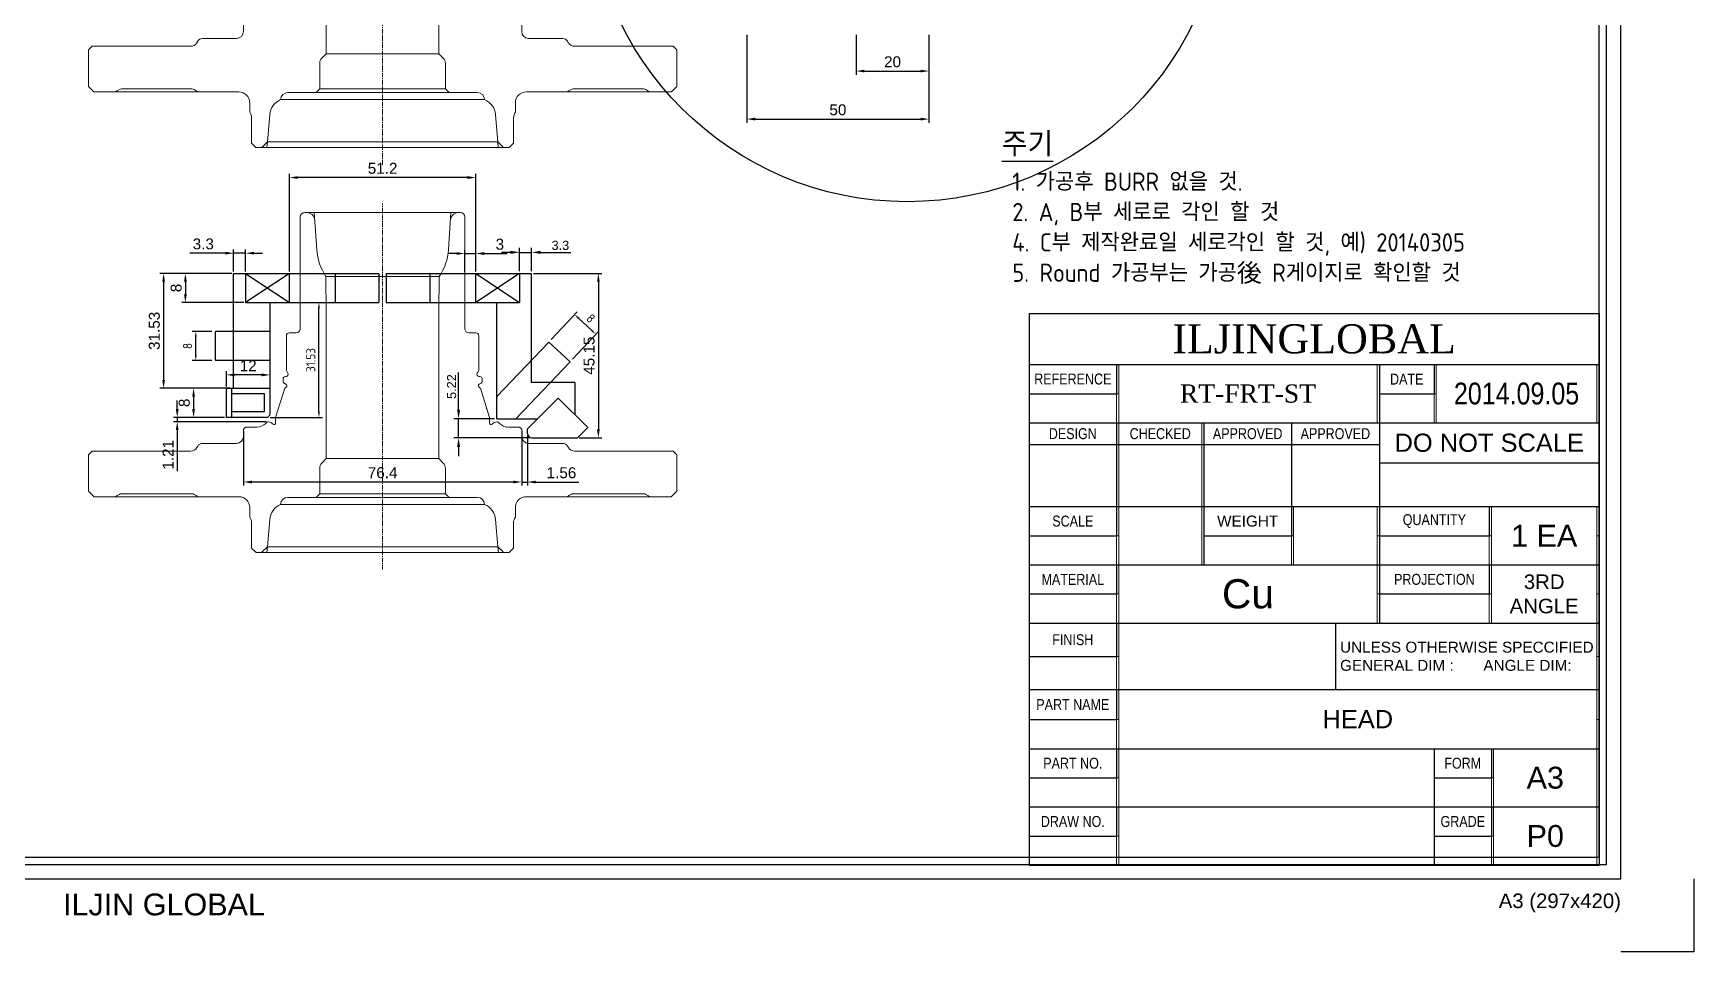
# Model space of a CAD drawing. Header units: inches. Extents: x 0 to 3212, y -602 to 1112.
# Drawn here: x 2142.7 to 2598.6, y 140.5 to 392.7 of the extents above; entities that cross this region are included whole.
import ezdxf

# ---------------------------------------------------------------- set-up
doc = ezdxf.new("R2010")
doc.units = ezdxf.units.IN
doc.linetypes.add('CENTER', pattern=[2, 1.25, -0.25, 0.25, -0.25])
doc.layers.add('02_Dim', color=4, linetype='Continuous', lineweight=15)
doc.layers.add('03_Center', color=1, linetype='CENTER', lineweight=13)
doc.layers.add('도면', color=3, linetype='Continuous')
doc.layers.add('도면 표제', color=7, linetype='Continuous')
doc.layers.add('도면 한계', color=6, linetype='Continuous', plot=False)
doc.styles.add('ISOCP', font='isocp.shx')
doc.styles.get("Standard").update_dxf_attribs({"font": 'arial.ttf'})
doc.dimstyles.new('ILJINGLOBAL', dxfattribs={"dimtxt": 2.5, "dimasz": 1.5, "dimexe": 1, "dimexo": 1, "dimgap": 1, "dimtad": 1, "dimtoh": 1, "dimzin": 9, "dimdsep": 46, "dimtxsty": 'ISOCP', "dimcen": 0, "dimclrd": 1, "dimclre": 1, "dimclrt": 2, "dimazin": 2, "dimtm": 1e-09, "dimtfac": 1, "dimtofl": 0, "dimtmove": 1, "dimatfit": 3, "dimfxl": 1, "dimtolj": 1, "dimtzin": 0, "dimarcsym": 0})
doc.dimstyles.new('ISO-25', dxfattribs={"dimtxt": 2.5, "dimasz": 2.5, "dimexe": 1.25, "dimexo": 0.625, "dimtad": 1, "dimdsep": 46, "dimtxsty": 'Standard', "dimcen": 2.5, "dimadec": 0, "dimazin": 0, "dimtfac": 1, "dimtmove": 0, "dimatfit": 3, "dimfxl": 1, "dimarcsym": 0})
doc.dimstyles.new('동아', dxfattribs={"dimscale": 20, "dimtxt": 3, "dimasz": 2.3, "dimexe": 1, "dimexo": 0.5, "dimgap": 1, "dimtad": 3, "dimdec": 4, "dimdsep": 46, "dimtxsty": 'Standard', "dimcen": 0, "dimclrd": 3, "dimclre": 3, "dimclrt": 4, "dimadec": 4, "dimazin": 2, "dimtp": 0.1, "dimtfac": 0.5, "dimtdec": 4, "dimtmove": 0, "dimatfit": 0, "dimfxl": 1, "dimtolj": 1, "dimlwd": -1, "dimlwe": -1, "dimarcsym": 0})

# ---------------------------------------------------------------- blocks, each defined once
blk = doc.blocks.new('*T532')
at = {"layer": 'Defpoints', "color": 8, "linetype": 'ByBlock', "lineweight": 0, "transparency": 16777216}
for p, q in [((24.6, -14), (24.6, -151.48)), ((95.58, -14), (95.58, -30)), ((111.78, -14), (111.78, -30)), ((155.89, -14), (155.89, -30)), ((24, -22), (24.6, -22)), ((24, -22), (24, -30)), ((111.18, -22), (111.78, -22)), ((111.18, -22), (111.18, -30)), ((47.4, -30), (47.4, -69)), ((72.6, -53), (72.6, -69)), ((95.58, -53), (95.58, -85)), ((126.93, -53), (126.93, -85)), ((155.89, -53), (155.89, -151.48)), ((24, -61), (24.6, -61)), ((24, -61), (24, -69)), ((72, -61), (72.6, -61)), ((72, -61), (72, -69)), ((95.58, -61), (96.18, -61)), ((126.33, -61), (126.93, -61)), ((126.33, -61), (126.33, -69)), ((155.89, -61), (156.49, -61)), ((24, -77), (24.6, -77)), ((24, -77), (24, -85)), ((95.58, -77), (96.18, -77)), ((126.33, -77), (126.93, -77)), ((126.33, -77), (126.33, -85)), ((155.89, -77), (156.49, -77)), ((24, -94.12), (24.6, -94.12)), ((24, -94.12), (24, -103.24)), ((155.89, -94.12), (156.49, -94.12)), ((24, -111.48), (24.6, -111.48)), ((24, -111.48), (24, -119.48)), ((155.89, -111.48), (156.49, -111.48)), ((127.53, -119.48), (127.53, -151.48)), ((24, -127.48), (24.6, -127.48)), ((24, -127.48), (24, -135.48)), ((126.93, -127.48), (127.53, -127.48)), ((126.93, -127.48), (126.93, -135.48)), ((24, -143.48), (24.6, -143.48)), ((24, -143.48), (24, -151.48)), ((126.93, -143.48), (127.53, -143.48)), ((126.93, -143.48), (126.93, -151.48))]:
    blk.add_line(p, q, dxfattribs=at)
at = {"layer": '도면 표제', "color": 0, "linetype": 'ByBlock', "lineweight": -2, "transparency": 16777216}
for p, q in [((0, 0), (156.49, 0)), ((0, 0), (0, -61)), ((156.49, 0), (156.49, -53)), ((0, -14), (156.49, -14)), ((0, -22), (24, -22)), ((96.18, -22), (96.18, -53)), ((0, -30), (24, -30)), ((24, -30), (24, -53)), ((48, -30), (48, -69)), ((72, -30), (72, -53)), ((0, -36), (96.18, -36)), ((96.18, -41), (156.49, -41)), ((0, -53), (24, -53)), ((47.4, -53), (72, -53)), ((72.6, -53), (156.49, -53)), ((126.33, -53), (126.33, -61)), ((96.18, -61), (126.33, -61)), ((96.18, -61), (96.18, -69)), ((156.49, -61), (156.49, -69)), ((0, -69), (0, -151.48)), ((96.18, -69), (126.33, -69)), ((126.33, -69), (126.33, -77)), ((0, -77), (24, -77)), ((96.18, -77), (126.33, -77)), ((96.18, -77), (96.18, -85)), ((156.49, -77), (156.49, -85)), ((0, -85), (24, -85)), ((0, -94.12), (24, -94.12)), ((156.49, -94.12), (156.49, -103.24)), ((0, -103.24), (24, -103.24)), ((0, -111.48), (24, -111.48)), ((156.49, -111.48), (156.49, -151.48)), ((0, -119.48), (24, -119.48)), ((126.93, -119.48), (126.93, -127.48)), ((0, -127.48), (24, -127.48)), ((0, -135.48), (24, -135.48)), ((126.93, -135.48), (126.93, -143.48)), ((155.89, -135.48), (156.49, -135.48)), ((0, -143.48), (24, -143.48)), ((0, -151.48), (24, -151.48)), ((111.18, -151.48), (126.93, -151.48)), ((155.89, -151.48), (156.49, -151.48))]:
    blk.add_line(p, q, dxfattribs=at)
at = {"layer": '도면 표제', "color": 0, "lineweight": -2, "transparency": 16777216}
for p, q in [((24, -14), (24, -22)), ((96.18, -14), (96.18, -22)), ((111.18, -14), (111.18, -22)), ((96.18, -22), (111.18, -22)), ((24, -30), (156.49, -30)), ((24, -53), (47.4, -53)), ((24, -53), (24, -61)), ((72, -53), (72.6, -53)), ((72, -53), (72, -61)), ((96.18, -53), (96.18, -61)), ((156.49, -53), (156.49, -61)), ((0, -61), (24, -61)), ((0, -61), (0, -69)), ((48, -61), (72, -61)), ((0, -69), (96.18, -69)), ((24, -69), (24, -77)), ((96.18, -69), (96.18, -77)), ((126.33, -69), (156.49, -69)), ((156.49, -69), (156.49, -77)), ((24, -85), (156.49, -85)), ((24, -85), (24, -94.12)), ((84.09, -85), (84.09, -103.24)), ((156.49, -85), (156.49, -94.12)), ((24, -103.24), (156.49, -103.24)), ((24, -103.24), (24, -111.48)), ((156.49, -103.24), (156.49, -111.48)), ((24, -119.48), (156.49, -119.48)), ((24, -119.48), (24, -127.48)), ((111.18, -119.48), (111.18, -151.48)), ((111.18, -127.48), (126.93, -127.48)), ((24, -135.48), (155.89, -135.48)), ((24, -135.48), (24, -143.48)), ((111.18, -143.48), (126.93, -143.48)), ((24, -151.48), (111.18, -151.48)), ((126.93, -151.48), (155.89, -151.48))]:
    blk.add_line(p, q, dxfattribs=at)
at = {"layer": '도면 표제', "color": 0, "transparency": 16777216}
for s, insert, char_height, width, attachment_point in [('{\\fRomantic|b0|i0|c2|p2;ILJINGLOBAL}', (78.24, -7), 8, 156.246, 5), ('{\\fArial Narrow|b0|i0|c0|p34;REFERENCE}', (12, -18), 3, 23.76, 5), ('{\\fArial Narrow|b0|i0|c0|p34;DATE}', (103.68, -18), 3, 14.76, 5), ('{\\fRomantic|b0|i0|c2|p2;RT-FRT-ST}', (60.09, -22), 5, 70.7411, 5), ('{\\fArial Narrow|b0|i0|c0|p34;2014.09.05}', (133.83, -22), 6, 43.8649, 5), ('{\\fArial Narrow|b0|i0|c0|p34;DESIGN}', (12, -33), 3, 23.76, 5), ('{\\fArial Narrow|b0|i0|c0|p34;CHECKED}', (36, -33), 3, 22.56, 5), ('{\\fArial Narrow|b0|i0|c0|p34;APPROVED}', (60, -33), 3, 23.76, 5), ('{\\fArial Narrow|b0|i0|c0|p34;APPROVED}', (84.09, -33), 3, 23.9411, 5), ('DO NOT SCALE', (126.33, -35.5), 5, 60.0649, 5), ('{\\fArial Narrow|b0|i0|c0|p34;SCALE}', (12, -57), 3, 23.76, 5), ('WEIGHT', (60, -57), 3, 23.76, 5), ('{\\fArial Narrow|b0|i0|c0|p34;QUANTITY}', (111.26, -57), 3, 29.91, 5), ('1 EA', (141.41, -61), 6, 28.7149, 5), ('{\\fArial Narrow|b0|i0|c0|p34;MATERIAL}', (12, -73), 3, 23.76, 5), ('Cu', (60.09, -77), 8, 70.7411, 5), ('{\\fArial Narrow|b0|i0|c0|p34;PROJECTION}', (111.26, -73), 3, 29.91, 5), ('3RD\\PANGLE', (141.41, -77), 4, 28.7149, 5), ('{\\fArial Narrow|b0|i0|c0|p34;FINISH}', (12, -89.56), 3, 23.76, 5), (' UNLESS OTHERWISE SPECCIFIED\\P GENERAL DIM :       ANGLE DIM:', (84.21, -94.12), 3, 71.5554, 4), ('{\\fArial Narrow|b0|i0|c0|p34;PART NAME}', (12, -107.36), 3, 23.76, 5), ('HEAD', (90.24, -111.36), 5, 131.046, 5), ('{\\fArial Narrow|b0|i0|c0|p34;PART NO.}', (12, -123.48), 3, 23.76, 5), ('{\\fArial Narrow|b0|i0|c0|p34;FORM}', (119.06, -123.48), 3, 15.51, 5), ('A3', (141.71, -127.48), 6, 28.1149, 5), ('{\\fArial Narrow|b0|i0|c0|p34;DRAW NO.}', (12, -139.48), 3, 23.76, 5), ('{\\fArial Narrow|b0|i0|c0|p34;GRADE}', (119.06, -139.48), 3, 15.51, 5), ('P0', (141.71, -143.48), 6, 28.1149, 5)]:
    blk.add_mtext(s, dxfattribs=dict(at, insert=insert, char_height=char_height, width=width, attachment_point=attachment_point))
blk = doc.blocks.new('RT HUB')
at = {"color": 5, "lineweight": 15}
for p, q in [((68685.98, 6971.78), (68686.46, 6971.78)), ((68686.46, 6971.78), (68707.33, 6971.78)), ((68688.56, 6971.78), (68689.27, 6961.58)), ((68728.2, 6971.78), (68707.33, 6971.78)), ((68726.1, 6971.78), (68725.39, 6961.58)), ((68728.68, 6971.78), (68728.2, 6971.78)), ((68684.73, 6955.48), (68684.73, 6970.53)), ((68729.93, 6955.48), (68729.93, 6970.53)), ((68684.73, 6939.73), (68684.73, 6955.48)), ((68691.78, 6954.19), (68691.88, 6944.33)), ((68691.78, 6954.19), (68707.33, 6954.19)), ((68722.88, 6954.19), (68707.33, 6954.19)), ((68722.88, 6954.19), (68722.78, 6944.33)), ((68729.93, 6939.73), (68729.93, 6955.48)), ((68680.93, 6928.35), (68680.93, 6937.93)), ((68681.73, 6938.73), (68683.63, 6938.73)), ((68732.93, 6938.73), (68731.03, 6938.73)), ((68733.73, 6928.35), (68733.73, 6937.93)), ((68680.03, 6926.13), (68680.03, 6925.34)), ((68680.63, 6926.73), (68680.83, 6926.73)), ((68680.93, 6928.35), (68681.13, 6928.01)), ((68681.13, 6928.01), (68681.35, 6927.63)), ((68733.53, 6928.01), (68733.31, 6927.63)), ((68733.73, 6928.35), (68733.53, 6928.01)), ((68734.03, 6926.73), (68733.83, 6926.73)), ((68734.63, 6926.13), (68734.63, 6925.34)), ((68677.94, 6915.43), (68680.49, 6923.53)), ((68680.79, 6924.65), (68680.31, 6924.89)), ((68680.63, 6923.63), (68680.49, 6923.53)), ((68680.86, 6923.79), (68680.63, 6923.63)), ((68680.79, 6924.65), (68680.93, 6924.58)), ((68733.86, 6924.65), (68733.72, 6924.58)), ((68733.79, 6923.79), (68734.03, 6923.63)), ((68733.86, 6924.65), (68734.35, 6924.89)), ((68734.03, 6923.63), (68734.17, 6923.53)), ((68736.72, 6915.43), (68734.17, 6923.53)), ((68669.13, 6912.23), (68669.23, 6912.33)), ((68669.23, 6912.33), (68669.73, 6912.83)), ((68669.73, 6912.83), (68672.78, 6912.83)), ((68675.4, 6914), (68675.25, 6913.85)), ((68676.86, 6914.03), (68675.98, 6914.32)), ((68676.86, 6914.03), (68677.03, 6913.87)), ((68677.03, 6913.87), (68677.29, 6913.62)), ((68677.94, 6915.43), (68677.94, 6915.1)), ((68677.94, 6915.1), (68677.96, 6913.91)), ((68736.71, 6915.1), (68736.69, 6913.91)), ((68736.72, 6915.43), (68736.71, 6915.1)), ((68737.63, 6913.87), (68737.37, 6913.62)), ((68737.8, 6914.03), (68737.63, 6913.87)), ((68737.8, 6914.03), (68738.68, 6914.32)), ((68739.26, 6914), (68739.4, 6913.85)), ((68744.93, 6912.83), (68741.88, 6912.83)), ((68745.43, 6912.33), (68744.93, 6912.83)), ((68745.53, 6912.23), (68745.43, 6912.33)), ((68656.56, 6907.63), (68656.33, 6907.23)), ((68657.86, 6908.38), (68667.23, 6908.38)), ((68756.79, 6908.38), (68747.43, 6908.38)), ((68758.09, 6907.63), (68758.32, 6907.23)), ((68626.58, 6905.23), (68627.58, 6906.23)), ((68626.58, 6895.23), (68626.58, 6905.23)), ((68627.58, 6906.23), (68654.6, 6906.23)), ((68691.88, 6904.19), (68690.66, 6902.97)), ((68707.33, 6904.19), (68691.88, 6904.19)), ((68707.33, 6904.19), (68722.78, 6904.19)), ((68722.78, 6904.19), (68723.99, 6902.97)), ((68787.08, 6906.23), (68760.06, 6906.23)), ((68788.08, 6905.23), (68787.08, 6906.23)), ((68788.08, 6895.23), (68788.08, 6905.23)), ((68627.78, 6894.03), (68626.58, 6895.23)), ((68628.08, 6893.73), (68627.78, 6894.03)), ((68628.08, 6893.73), (68667.86, 6893.73)), ((68633.96, 6893.73), (68634.48, 6894.03)), ((68634.48, 6894.03), (68635.07, 6894.37)), ((68635.67, 6894.53), (68654.99, 6894.53)), ((68656.17, 6894.03), (68655.59, 6894.37)), ((68656.69, 6893.73), (68656.17, 6894.03)), ((68681.33, 6893.53), (68707.33, 6893.53)), ((68690.08, 6894.53), (68689.08, 6893.53)), ((68690.08, 6894.53), (68707.33, 6894.53)), ((68724.58, 6894.53), (68707.33, 6894.53)), ((68733.33, 6893.53), (68707.33, 6893.53)), ((68724.58, 6894.53), (68725.58, 6893.53)), ((68786.58, 6893.73), (68746.8, 6893.73)), ((68757.96, 6893.73), (68758.48, 6894.03)), ((68758.48, 6894.03), (68759.07, 6894.37)), ((68778.99, 6894.53), (68759.67, 6894.53)), ((68780.17, 6894.03), (68779.59, 6894.37)), ((68780.69, 6893.73), (68780.17, 6894.03)), ((68786.58, 6893.73), (68786.88, 6894.03)), ((68786.88, 6894.03), (68788.08, 6895.23)), ((68670.86, 6888.15), (68670.86, 6890.73)), ((68707.33, 6891.61), (68679.33, 6891.61)), ((68707.33, 6891.61), (68735.33, 6891.61)), ((68743.8, 6888.15), (68743.8, 6890.73)), ((68675.69, 6879.99), (68707.33, 6879.99)), ((68738.97, 6879.99), (68707.33, 6879.99)), ((68674.12, 6878.43), (68672.57, 6878.43)), ((68674.12, 6878.43), (68707.33, 6878.43)), ((68740.53, 6878.43), (68707.33, 6878.43)), ((68740.53, 6878.43), (68742.08, 6878.43))]:
    blk.add_line(p, q, dxfattribs=at)
at = {"color": 5, "lineweight": 15, "ltscale": 10}
for p, q in [((68691.88, 6904.19), (68691.88, 6944.33)), ((68722.78, 6904.19), (68722.78, 6944.33)), ((68669.13, 6910.28), (68669.13, 6912.23)), ((68745.53, 6910.28), (68745.53, 6912.23)), ((68690.08, 6894.53), (68690.08, 6901.56)), ((68724.58, 6894.53), (68724.58, 6901.56)), ((68671.38, 6879.62), (68671.38, 6886.54)), ((68676.34, 6887.46), (68675.69, 6879.99)), ((68738.31, 6887.46), (68738.97, 6879.99)), ((68743.28, 6879.62), (68743.28, 6886.54)), ((68672.57, 6878.43), (68671.38, 6879.62)), ((68674.42, 6878.73), (68675.69, 6879.99)), ((68675.69, 6879.99), (68675.55, 6878.43)), ((68740.23, 6878.73), (68738.97, 6879.99)), ((68738.97, 6879.99), (68739.1, 6878.43)), ((68742.08, 6878.43), (68743.28, 6879.62)), ((68674.12, 6878.43), (68674.42, 6878.73)), ((68740.53, 6878.43), (68740.23, 6878.73))]:
    blk.add_line(p, q, dxfattribs=at)
at = {"color": 5, "lineweight": 15}
for centre, radius, start, end in [((68685.98, 6970.53), 1.25, 90, 180), ((68686.46, 6969.53), 2.25, 4, 90), ((68728.2, 6969.53), 2.25, 90, 176), ((68728.68, 6970.53), 1.25, 0, 90), ((68703.99, 6962.45), 14.75, 183.4213, 214.0665), ((68710.66, 6962.45), 14.75, 325.9335, 356.5787), ((68683.55, 6939.92), 1.2, 273.8318, 350.7156), ((68731.11, 6939.92), 1.2, 189.2844, 266.1682), ((68681.73, 6937.93), 0.8, 90, 180), ((68732.93, 6937.93), 0.8, 0, 90), ((68680.63, 6926.13), 0.6, 90, 180), ((68680.53, 6925.34), 0.5, 180, 244), ((68680.83, 6927.33), 0.6, 270, 30), ((68733.83, 6927.33), 0.6, 150, 270), ((68734.03, 6926.13), 0.6, 0, 90), ((68734.13, 6925.34), 0.5, 296, 0), ((68680.57, 6924.2), 0.5, 305.5, 64), ((68734.08, 6924.2), 0.5, 116, 234.5), ((68672.78, 6916.33), 3.5, 270, 315), ((68676.25, 6913.15), 1.2, 111.78, 135), ((68676.25, 6913.15), 1.2, 103.1603, 111.78), ((68677.56, 6913.91), 0.4, 226, 1), ((68737.09, 6913.91), 0.4, 179, 314), ((68738.41, 6913.15), 1.2, 68.22, 76.8397), ((68738.41, 6913.15), 1.2, 45, 68.22), ((68741.88, 6916.33), 3.5, 225, 270), ((68654.6, 6908.23), 2, 270, 330), ((68657.86, 6906.88), 1.5, 90, 150), ((68667.23, 6910.28), 1.9, 270, 0), ((68747.43, 6910.28), 1.9, 180, 270), ((68756.79, 6906.88), 1.5, 30, 90), ((68760.06, 6908.23), 2, 210, 270), ((68692.08, 6901.56), 2, 135, 180), ((68722.58, 6901.56), 2, 0, 45), ((68635.67, 6893.33), 1.2, 90, 120), ((68654.99, 6893.33), 1.2, 60, 90), ((68667.86, 6890.73), 3, 0, 90), ((68681.33, 6891.53), 2, 90, 177.5516), ((68733.33, 6891.53), 2, 2.4484, 90), ((68746.8, 6890.73), 3, 90, 180), ((68759.67, 6893.33), 1.2, 90, 120), ((68778.99, 6893.33), 1.2, 60, 90), ((68681.32, 6887.03), 5, 113.4961, 175), ((68733.33, 6887.03), 5, 5, 66.5039), ((68668.63, 6886.54), 2.75, 0, 35.8152), ((68746.03, 6886.54), 2.75, 144.1848, 180)]:
    blk.add_arc(centre, radius, start, end, dxfattribs=at)
at = {"layer": '02_Dim', "color": 5, "lineweight": 15}
blk.add_line((68734.4, 6924.82), (68733.82, 6924.63), dxfattribs=at)
at = {"layer": '03_Center'}
blk.add_line((68707.33, 6873.73), (68707.33, 6974.24), dxfattribs=at)
blk = doc.blocks.new('*D585')
at = {"color": 3, "transparency": 16777216}
for p, q in [((2368.66, 392.27), (2368.66, 381.32)), ((2388.66, 392.27), (2388.66, 381.32)), ((2370.96, 382.32), (2386.36, 382.32))]:
    blk.add_line(p, q, dxfattribs=at)
for points in [[(2370.96, 382.7), (2370.96, 381.94), (2368.66, 382.32)], [(2386.36, 382.7), (2386.36, 381.94), (2388.66, 382.32)]]:
    blk.add_solid(points, dxfattribs=at)
at = {"layer": 'Defpoints', "color": 0, "transparency": 16777216}
for p in [(2368.66, 392.77), (2388.66, 392.77), (2388.66, 382.32)]:
    blk.add_point(p, dxfattribs=at)
at = {"color": 4, "transparency": 16777216, "insert": (2378.66, 384.85), "char_height": 3, "attachment_point": 5}
blk.add_mtext('\\A1;20', dxfattribs=at)
blk = doc.blocks.new('*D591')
at = {"color": 3, "transparency": 16777216}
for p, q in [((2338.66, 392.27), (2338.66, 368.13)), ((2388.66, 391.77), (2388.66, 368.13)), ((2340.96, 369.13), (2386.36, 369.13))]:
    blk.add_line(p, q, dxfattribs=at)
for points in [[(2340.96, 369.52), (2340.96, 368.75), (2338.66, 369.13)], [(2386.36, 369.52), (2386.36, 368.75), (2388.66, 369.13)]]:
    blk.add_solid(points, dxfattribs=at)
at = {"layer": 'Defpoints', "color": 0, "transparency": 16777216}
for p in [(2338.66, 392.77), (2388.66, 392.27), (2388.66, 369.13)]:
    blk.add_point(p, dxfattribs=at)
at = {"color": 4, "transparency": 16777216, "insert": (2363.66, 371.67), "char_height": 3, "attachment_point": 5}
blk.add_mtext('\\A1;50', dxfattribs=at)
blk = doc.blocks.new('*D594')
at = {"color": 3, "transparency": 16777216}
for p, q in [((2280.06, 326.76), (2298.89, 326.76)), ((2297.89, 324.46), (2297.89, 283.91)), ((2292.64, 281.61), (2298.89, 281.61))]:
    blk.add_line(p, q, dxfattribs=at)
for points in [[(2297.51, 324.46), (2298.28, 324.46), (2297.89, 326.76)], [(2297.51, 283.91), (2298.28, 283.91), (2297.89, 281.61)]]:
    blk.add_solid(points, dxfattribs=at)
at = {"layer": 'Defpoints', "color": 0, "transparency": 16777216}
for p in [(2279.56, 326.76), (2292.14, 281.61), (2297.89, 281.61)]:
    blk.add_point(p, dxfattribs=at)
at = {"color": 4, "transparency": 16777216, "insert": (2295.36, 304.18), "char_height": 3, "attachment_point": 5, "rotation": 90}
blk.add_mtext('\\A1;45.15', dxfattribs=at)
blk = doc.blocks.new('*D595')
at = {"color": 3, "transparency": 16777216}
for p, q in [((2200.46, 283.46), (2200.46, 268.49)), ((2276.86, 283.46), (2276.86, 268.49)), ((2274.56, 269.49), (2202.76, 269.49))]:
    blk.add_line(p, q, dxfattribs=at)
for points in [[(2202.76, 269.87), (2202.76, 269.11), (2200.46, 269.49)], [(2274.56, 269.87), (2274.56, 269.11), (2276.86, 269.49)]]:
    blk.add_solid(points, dxfattribs=at)
at = {"layer": 'Defpoints', "color": 0, "transparency": 16777216}
for p in [(2200.46, 283.96), (2276.86, 283.96), (2200.46, 269.49)]:
    blk.add_point(p, dxfattribs=at)
at = {"color": 4, "transparency": 16777216, "insert": (2238.66, 272.02), "char_height": 3, "attachment_point": 5}
blk.add_mtext('\\A1;76.4', dxfattribs=at)
blk = doc.blocks.new('*D596')
at = {"color": 3, "transparency": 16777216}
for p, q in [((2182.27, 289.53), (2182.27, 291.83)), ((2195.26, 287.23), (2181.27, 287.23)), ((2182.27, 287.23), (2182.27, 286.03)), ((2206.72, 286.03), (2181.27, 286.03)), ((2182.27, 283.73), (2182.27, 272.5))]:
    blk.add_line(p, q, dxfattribs=at)
for points in [[(2181.89, 289.53), (2182.65, 289.53), (2182.27, 287.23)], [(2181.89, 283.73), (2182.65, 283.73), (2182.27, 286.03)]]:
    blk.add_solid(points, dxfattribs=at)
at = {"layer": 'Defpoints', "color": 0, "transparency": 16777216}
for p in [(2195.76, 287.23), (2182.27, 286.03), (2207.22, 286.03)]:
    blk.add_point(p, dxfattribs=at)
at = {"color": 4, "transparency": 16777216, "insert": (2179.76, 276.96), "char_height": 3, "attachment_point": 5, "rotation": 90}
blk.add_mtext('\\A1;1.21', dxfattribs=at)
blk = doc.blocks.new('*D597')
at = {"color": 3, "transparency": 16777216}
for p, q in [((2276.86, 282.48), (2276.86, 268.49)), ((2278.42, 282.31), (2278.42, 268.49)), ((2274.56, 269.49), (2272.26, 269.49)), ((2276.86, 269.49), (2278.42, 269.49)), ((2280.72, 269.49), (2292.53, 269.49))]:
    blk.add_line(p, q, dxfattribs=at)
for points in [[(2274.56, 269.87), (2274.56, 269.11), (2276.86, 269.49)], [(2280.72, 269.87), (2280.72, 269.11), (2278.42, 269.49)]]:
    blk.add_solid(points, dxfattribs=at)
at = {"layer": 'Defpoints', "color": 0, "transparency": 16777216}
for p in [(2276.86, 282.98), (2278.42, 282.81), (2278.42, 269.49)]:
    blk.add_point(p, dxfattribs=at)
at = {"color": 4, "transparency": 16777216, "insert": (2287.77, 272.02), "char_height": 3, "attachment_point": 5}
blk.add_mtext('\\A1;1.56', dxfattribs=at)
blk = doc.blocks.new('*D598')
at = {"color": 3, "transparency": 16777216}
for p, q in [((2195.76, 295.73), (2195.76, 299.9)), ((2205.46, 298.9), (2198.06, 298.9)), ((2207.76, 295.73), (2207.76, 299.9))]:
    blk.add_line(p, q, dxfattribs=at)
for points in [[(2198.06, 299.28), (2198.06, 298.51), (2195.76, 298.9)], [(2205.46, 299.28), (2205.46, 298.51), (2207.76, 298.9)]]:
    blk.add_solid(points, dxfattribs=at)
at = {"layer": 'Defpoints', "color": 0, "transparency": 16777216}
for p in [(2195.76, 298.9), (2195.76, 295.23), (2207.76, 295.23)]:
    blk.add_point(p, dxfattribs=at)
at = {"color": 4, "transparency": 16777216, "insert": (2201.76, 301.4), "char_height": 3, "attachment_point": 5}
blk.add_mtext('\\A1;12', dxfattribs=at)
blk = doc.blocks.new('*D599')
at = {"color": 3, "transparency": 16777216}
for p, q in [((2195.26, 295.23), (2185.77, 295.23)), ((2186.77, 292.93), (2186.77, 289.53)), ((2195.26, 287.23), (2185.77, 287.23))]:
    blk.add_line(p, q, dxfattribs=at)
for points in [[(2186.38, 292.93), (2187.15, 292.93), (2186.77, 295.23)], [(2186.38, 289.53), (2187.15, 289.53), (2186.77, 287.23)]]:
    blk.add_solid(points, dxfattribs=at)
at = {"layer": 'Defpoints', "color": 0, "transparency": 16777216}
for p in [(2195.76, 295.23), (2186.77, 287.23), (2195.76, 287.23)]:
    blk.add_point(p, dxfattribs=at)
at = {"color": 4, "transparency": 16777216, "insert": (2184.23, 291.23), "char_height": 3, "attachment_point": 5, "rotation": 90}
blk.add_mtext('\\A1;8', dxfattribs=at)
blk = doc.blocks.new('*D600')
at = {"color": 3, "transparency": 16777216}
for p, q in [((2197.26, 326.76), (2183.51, 326.76)), ((2184.51, 324.46), (2184.51, 321.06)), ((2200.56, 318.76), (2183.51, 318.76))]:
    blk.add_line(p, q, dxfattribs=at)
for points in [[(2184.13, 324.46), (2184.9, 324.46), (2184.51, 326.76)], [(2184.13, 321.06), (2184.9, 321.06), (2184.51, 318.76)]]:
    blk.add_solid(points, dxfattribs=at)
at = {"layer": 'Defpoints', "color": 0, "transparency": 16777216}
for p in [(2197.76, 326.76), (2184.51, 318.76), (2201.06, 318.76)]:
    blk.add_point(p, dxfattribs=at)
at = {"color": 4, "transparency": 16777216, "insert": (2181.98, 322.76), "char_height": 3, "attachment_point": 5, "rotation": 90}
blk.add_mtext('\\A1;8', dxfattribs=at)
blk = doc.blocks.new('*D601')
at = {"color": 3, "transparency": 16777216}
for p, q in [((2213.06, 327.26), (2213.06, 354.08)), ((2261.96, 353.08), (2215.36, 353.08)), ((2264.26, 327.26), (2264.26, 354.08))]:
    blk.add_line(p, q, dxfattribs=at)
for points in [[(2215.36, 353.47), (2215.36, 352.7), (2213.06, 353.08)], [(2261.96, 353.47), (2261.96, 352.7), (2264.26, 353.08)]]:
    blk.add_solid(points, dxfattribs=at)
at = {"layer": 'Defpoints', "color": 0, "transparency": 16777216}
for p in [(2213.06, 353.08), (2213.06, 326.76), (2264.26, 326.76)]:
    blk.add_point(p, dxfattribs=at)
at = {"color": 4, "transparency": 16777216, "insert": (2238.66, 355.61), "char_height": 3, "attachment_point": 5}
blk.add_mtext('\\A1;51.2', dxfattribs=at)
blk = doc.blocks.new('*D602')
at = {"color": 3, "transparency": 16777216}
for p, q in [((2261.26, 327.26), (2261.26, 333.22)), ((2264.26, 327.26), (2264.26, 333.22)), ((2258.96, 332.22), (2256.66, 332.22)), ((2261.26, 332.22), (2264.26, 332.22)), ((2266.56, 332.22), (2272.82, 332.22))]:
    blk.add_line(p, q, dxfattribs=at)
for points in [[(2258.96, 332.61), (2258.96, 331.84), (2261.26, 332.22)], [(2266.56, 332.61), (2266.56, 331.84), (2264.26, 332.22)]]:
    blk.add_solid(points, dxfattribs=at)
at = {"layer": 'Defpoints', "color": 0, "transparency": 16777216}
for p in [(2264.26, 332.22), (2261.26, 326.76), (2264.26, 326.76)]:
    blk.add_point(p, dxfattribs=at)
at = {"color": 4, "transparency": 16777216, "insert": (2270.84, 334.76), "char_height": 3, "attachment_point": 5}
blk.add_mtext('\\A1;3', dxfattribs=at)
blk = doc.blocks.new('*D603')
at = {"color": 3, "transparency": 16777216}
for p, q in [((2197.26, 326.76), (2177.54, 326.76)), ((2178.54, 324.46), (2178.54, 297.53)), ((2196.76, 295.23), (2177.54, 295.23))]:
    blk.add_line(p, q, dxfattribs=at)
for points in [[(2178.15, 324.46), (2178.92, 324.46), (2178.54, 326.76)], [(2178.15, 297.53), (2178.92, 297.53), (2178.54, 295.23)]]:
    blk.add_solid(points, dxfattribs=at)
at = {"layer": 'Defpoints', "color": 0, "transparency": 16777216}
for p in [(2197.76, 326.76), (2178.54, 295.23), (2197.26, 295.23)]:
    blk.add_point(p, dxfattribs=at)
at = {"color": 4, "transparency": 16777216, "insert": (2176, 310.99), "char_height": 3, "attachment_point": 5, "rotation": 90}
blk.add_mtext('\\A1;31.53', dxfattribs=at)
blk = doc.blocks.new('*D604')
at = {"color": 3, "transparency": 16777216}
for p, q in [((2197.76, 327.26), (2197.76, 333.32)), ((2201.06, 327.26), (2201.06, 333.32)), ((2195.46, 332.32), (2185.7, 332.32)), ((2201.06, 332.32), (2197.76, 332.32)), ((2203.36, 332.32), (2205.66, 332.32))]:
    blk.add_line(p, q, dxfattribs=at)
for points in [[(2195.46, 332.7), (2195.46, 331.94), (2197.76, 332.32)], [(2203.36, 332.7), (2203.36, 331.94), (2201.06, 332.32)]]:
    blk.add_solid(points, dxfattribs=at)
at = {"layer": 'Defpoints', "color": 0, "transparency": 16777216}
for p in [(2197.76, 332.32), (2197.76, 326.76), (2201.06, 326.76)]:
    blk.add_point(p, dxfattribs=at)
at = {"color": 4, "transparency": 16777216, "insert": (2189.43, 334.85), "char_height": 3, "attachment_point": 5}
blk.add_mtext('\\A1;3.3', dxfattribs=at)
blk = doc.blocks.new('*D605')
at = {"color": 0, "lineweight": -2, "transparency": 16777216}
for p, q in [((2276.26, 327.38), (2276.26, 333.8)), ((2279.56, 327.38), (2279.56, 333.8)), ((2273.76, 332.55), (2271.26, 332.55)), ((2276.26, 332.55), (2279.56, 332.55)), ((2282.06, 332.55), (2290.36, 332.55))]:
    blk.add_line(p, q, dxfattribs=at)
at = {"color": 0, "transparency": 16777216}
for points in [[(2273.76, 332.97), (2273.76, 332.13), (2276.26, 332.55)], [(2282.06, 332.97), (2282.06, 332.13), (2279.56, 332.55)]]:
    blk.add_solid(points, dxfattribs=at)
at = {"layer": 'Defpoints', "color": 0, "transparency": 16777216}
for p in [(2279.56, 332.55), (2276.26, 326.76), (2279.56, 326.76)]:
    blk.add_point(p, dxfattribs=at)
at = {"color": 0, "transparency": 16777216, "insert": (2287.46, 334.45), "char_height": 2.5, "attachment_point": 5}
blk.add_mtext('3.3', dxfattribs=at)
blk = doc.blocks.new('*D606')
at = {"color": 0, "lineweight": -2, "transparency": 16777216}
for p, q in [((2259.51, 289.33), (2259.51, 299.55)), ((2269.39, 286.83), (2258.26, 286.83)), ((2259.51, 281.61), (2259.51, 286.83)), ((2279, 281.61), (2258.26, 281.61)), ((2259.51, 279.11), (2259.51, 276.61))]:
    blk.add_line(p, q, dxfattribs=at)
at = {"color": 0, "transparency": 16777216}
for points in [[(2259.1, 289.33), (2259.93, 289.33), (2259.51, 286.83)], [(2259.1, 279.11), (2259.93, 279.11), (2259.51, 281.61)]]:
    blk.add_solid(points, dxfattribs=at)
at = {"layer": 'Defpoints', "color": 0, "transparency": 16777216}
for p in [(2259.51, 286.83), (2270.01, 286.83), (2279.62, 281.61)]:
    blk.add_point(p, dxfattribs=at)
at = {"color": 0, "transparency": 16777216, "insert": (2257.61, 295.69), "char_height": 2.5, "attachment_point": 5, "rotation": 90}
blk.add_mtext('5.22', dxfattribs=at)
blk = doc.blocks.new('*D752')
at = {"color": 1, "lineweight": -2, "transparency": 16777216}
for p, q in [((2284.97, 308.65), (2292.04, 316.23)), ((2290.82, 303.2), (2297.9, 310.78)), ((2296.12, 311.07), (2292.46, 314.48))]:
    blk.add_line(p, q, dxfattribs=at)
at = {"color": 1, "transparency": 16777216}
for points in [[(2292.63, 314.66), (2292.29, 314.3), (2291.36, 315.5)], [(2296.29, 311.25), (2295.95, 310.89), (2297.21, 310.05)]]:
    blk.add_solid(points, dxfattribs=at)
at = {"layer": 'Defpoints', "color": 0, "transparency": 16777216}
for p in [(2291.36, 315.5), (2284.29, 307.92), (2290.14, 302.47)]:
    blk.add_point(p, dxfattribs=at)
at = {"color": 2, "transparency": 16777216, "insert": (2295.82, 314.42), "char_height": 2.5, "attachment_point": 5, "rotation": 316.9944, "style": 'ISOCP'}
blk.add_mtext('\\A1;8', dxfattribs=at)
blk = doc.blocks.new('*D753')
at = {"color": 1, "lineweight": -2, "transparency": 16777216}
for p, q in [((2191.76, 310.83), (2186.37, 310.83)), ((2187.37, 304.33), (2187.37, 309.33)), ((2191.76, 302.83), (2186.37, 302.83))]:
    blk.add_line(p, q, dxfattribs=at)
at = {"color": 1, "transparency": 16777216}
for points in [[(2187.12, 309.33), (2187.62, 309.33), (2187.37, 310.83)], [(2187.12, 304.33), (2187.62, 304.33), (2187.37, 302.83)]]:
    blk.add_solid(points, dxfattribs=at)
at = {"layer": 'Defpoints', "color": 0, "transparency": 16777216}
for p in [(2187.37, 310.83), (2192.76, 310.83), (2192.76, 302.83)]:
    blk.add_point(p, dxfattribs=at)
at = {"color": 2, "transparency": 16777216, "insert": (2185.12, 306.83), "char_height": 2.5, "attachment_point": 5, "rotation": 90, "style": 'ISOCP'}
blk.add_mtext('\\A1;8', dxfattribs=at)
blk = doc.blocks.new('*D755')
at = {"color": 1, "lineweight": -2, "transparency": 16777216}
for p, q in [((2214.06, 318.76), (2222.19, 318.76)), ((2221.19, 288.73), (2221.19, 317.26)), ((2207.76, 287.23), (2222.19, 287.23))]:
    blk.add_line(p, q, dxfattribs=at)
at = {"color": 1, "transparency": 16777216}
for points in [[(2220.94, 317.26), (2221.44, 317.26), (2221.19, 318.76)], [(2220.94, 288.73), (2221.44, 288.73), (2221.19, 287.23)]]:
    blk.add_solid(points, dxfattribs=at)
at = {"layer": 'Defpoints', "color": 0, "transparency": 16777216}
for p in [(2213.06, 318.76), (2221.19, 318.76), (2206.76, 287.23)]:
    blk.add_point(p, dxfattribs=at)
at = {"color": 2, "transparency": 16777216, "insert": (2218.94, 302.99), "char_height": 2.5, "attachment_point": 5, "rotation": 90, "style": 'ISOCP'}
blk.add_mtext('\\A1;31.53', dxfattribs=at)

msp = doc.modelspace()

# ---------------------------------------------------------------- linework, layer by layer
for p, q in [((2197.7586, 295.232), (2197.7586, 326.7575)), ((2197.7586, 326.7575), (2237.6586, 326.7575)), ((2201.0586, 326.7575), (2213.0586, 318.7575)), ((2213.0586, 326.7575), (2201.0586, 318.7575)), ((2201.0586, 326.7575), (2201.0586, 318.7575)), ((2213.0586, 318.7575), (2213.0586, 326.7575)), ((2225.6586, 326.7575), (2225.6586, 318.7575)), ((2237.6586, 326.7575), (2237.6586, 318.7575)), ((2239.6586, 326.7575), (2279.5586, 326.7575)), ((2239.6586, 326.7575), (2239.6586, 318.7575)), ((2251.6586, 326.7575), (2251.6586, 318.7575)), ((2264.2586, 318.7575), (2264.2586, 326.7575)), ((2276.2586, 326.7575), (2264.2586, 318.7575)), ((2264.2586, 326.7575), (2276.2586, 318.7575)), ((2276.2586, 326.7575), (2276.2586, 318.7575)), ((2279.5586, 296.832), (2279.5586, 326.7575)), ((2201.0586, 318.7575), (2237.6586, 318.7575)), ((2207.7586, 288.232), (2207.7586, 318.7575)), ((2239.6586, 318.7575), (2276.2586, 318.7575)), ((2270.0114, 286.832), (2270.0114, 318.7575)), ((2192.7586, 302.8345), (2192.7586, 310.8345)), ((2207.7586, 310.8345), (2192.7586, 310.8345)), ((2207.7586, 310.8345), (2207.7586, 310.8345)), ((2270.0114, 292.9653), (2284.2912, 307.9223)), ((2284.2912, 307.9223), (2290.1419, 302.4654)), ((2207.7586, 302.8345), (2192.7586, 302.8345)), ((2275.2185, 286.8342), (2290.1419, 302.4654)), ((2291.4203, 296.832), (2279.5586, 296.832)), ((2291.4203, 296.832), (2291.4203, 288.0269)), ((2195.7586, 287.232), (2195.7586, 295.232)), ((2195.7586, 295.232), (2207.7438, 295.232)), ((2197.2586, 287.232), (2197.2586, 295.232)), ((2206.2586, 293.732), (2197.2586, 293.732)), ((2206.2586, 288.732), (2206.2586, 293.732)), ((2207.7586, 288.232), (2207.7586, 295.232)), ((2278.4203, 284.0831), (2286.8922, 292.555)), ((2286.8922, 292.555), (2294.9914, 284.4557)), ((2206.7586, 287.232), (2195.7586, 287.232)), ((2206.2586, 288.732), (2197.2586, 288.732)), ((2206.7586, 287.232), (2197.5752, 287.232)), ((2206.7586, 287.232), (2197.6313, 287.232)), ((2267.1183, 289.5941), (2267.2421, 289.7238)), ((2270.0114, 286.8342), (2281.1713, 286.8342)), ((2270.8114, 286.832), (2281.1691, 286.832)), ((2272.5429, 284.4151), (2272.7128, 284.593)), ((2278.4203, 282.8075), (2278.4203, 284.0831)), ((2292.1432, 281.6075), (2294.9914, 284.4557)), ((2279.6203, 281.6075), (2292.1432, 281.6075))]:
    msp.add_line(p, q)
at = {"color": 0}
msp.add_circle((2382.6586, 433.9156), 87.4645, dxfattribs=at)
for centre, radius, start, end in [((2206.7586, 288.232), 1, 270, 0), ((2279.6203, 282.8075), 1.2, 180, 270)]:
    msp.add_arc(centre, radius, start, end)
at = {"layer": '도면'}
for points in [[(2578.638, 160.5066), (2578.638, 714.5066), (1778.638, 714.5066), (1778.638, 160.5066)], [(2574.638, 164.5066), (2574.638, 710.5066), (1782.638, 710.5066), (1782.638, 164.5066)], [(2572.638, 166.5066), (2572.638, 708.5066), (1784.638, 708.5066), (1784.638, 166.5066)]]:
    msp.add_lwpolyline(points, close=True, dxfattribs=at)
at = {"layer": '도면 한계'}
msp.add_lwpolyline([(2598.638, 160.5066), (2598.638, 140.5066), (2578.638, 140.5066)], dxfattribs=at)

# ---------------------------------------------------------------- block references
for name, p in [('RT HUB', (-66468.6697, -6517.1126)), ('*T532', (2416.152, 315.7466))]:
    msp.add_blockref(name, p)
at = {"xscale": -1}
msp.add_blockref('RT HUB', (70945.987, -6628.2706), dxfattribs=at)

# ---------------------------------------------------------------- texts
at = {"layer": '도면 표제', "insert": (2408.6866, 365.5691), "char_height": 5, "width": 268.898419, "attachment_point": 1, "style": 'ISOCP'}
msp.add_mtext('{\\Fisocp,whgtxt|c129;\\H1.334x;\\L주기\\l\\P\\H0.74963x; 1. 가공후 BURR 없을 것.\\P 2. A, \\H0.99999x;B부 세로로 각인 할 것\\P 4. C부 제작완료일 세로각인 할 것, 예) 20140305\\P 5. Round 가공부는 가공\\fGulim|b0|i0|c129|p50;後\\Fisocp,whgtxt|c129; R게이지로 확인할 것}', dxfattribs=at)
at = {"layer": '도면 표제'}
for s, insert, char_height, width, attachment_point in [('ILJIN GLOBAL', (2178.638, 156.5066), 6, 70.604749, 2), ('A3 (297x420)', (2578.638, 156.5066), 4, 62.745295, 3)]:
    msp.add_mtext(s, dxfattribs=dict(at, insert=insert, char_height=char_height, width=width, attachment_point=attachment_point))

# ---------------------------------------------------------------- dimensions: what is measured, and where the dimension line sits
for base, p1, p2, picture, middle in [((2388.6586, 369.134), (2338.6586, 392.7656), (2388.6586, 392.2656), '*D591', (2363.6586, 371.6657)), ((2388.6586, 382.3211), (2368.6586, 392.7656), (2388.6586, 392.7656), '*D585', (2378.6586, 384.8529))]:
    dim = msp.add_linear_dim(base=base, p1=p1, p2=p2, dimstyle='동아', override={"dimscale": 1, "dimdec": 2, "dimtdec": 2, "dimfxl": 0.5})
    dim.commit()
    dim.dimension.update_dxf_attribs({"geometry": picture, "text_midpoint": middle})
dim = msp.add_linear_dim(base=(2213.0586, 353.0826), p1=(2264.2586, 326.7575), p2=(2213.0586, 326.7575), angle=180, dimstyle='동아', override={"dimscale": 1, "dimdec": 2, "dimtdec": 2, "dimfxl": 0.5})
dim.commit()
dim.dimension.update_dxf_attribs({"geometry": '*D601', "text_midpoint": (2238.6586, 353.0826), "dimtype": 160})
for base, p1, p2, angle, dimstyle, override, picture, middle in [((2197.7586, 332.321), (2201.0586, 326.7575), (2197.7586, 326.7575), 180, '동아', {"dimscale": 1, "dimdec": 2, "dimtdec": 2, "dimfxl": 0.5}, '*D604', (2189.4287, 334.8537)), ((2264.2586, 332.2227), (2261.2586, 326.7575), (2264.2586, 326.7575), 180, '동아', {"dimscale": 1, "dimdec": 2, "dimtdec": 2, "dimfxl": 0.5}, '*D602', (2270.8409, 334.7555)), ((2178.5356, 295.232), (2197.7586, 326.7575), (2197.2586, 295.232), 90, '동아', {"dimscale": 1, "dimdec": 2, "dimtdec": 2, "dimfxl": 0.5}, '*D603', (2176.0028, 310.9947)), ((2184.5131, 318.7575), (2197.7586, 326.7575), (2201.0586, 318.7575), 90, '동아', {"dimscale": 1, "dimdec": 2, "dimtdec": 2, "dimfxl": 0.5}, '*D600', (2181.9814, 322.7575)), ((2297.8922, 281.6075), (2279.5586, 326.7575), (2292.1432, 281.6075), 90, '동아', {"dimscale": 1, "dimdec": 2, "dimtdec": 2, "dimfxl": 0.5}, '*D594', (2295.3605, 304.1825)), ((2221.1899, 318.7575), (2206.7586, 287.232), (2213.0586, 318.7575), 90, 'ILJINGLOBAL', {"dimfxl": 0.5}, '*D755', (2218.9399, 302.9947)), ((2187.3706, 310.8345), (2192.7586, 302.8345), (2192.7586, 310.8345), 90, 'ILJINGLOBAL', {"dimfxl": 0.5}, '*D753', (2185.1206, 306.8345)), ((2195.7586, 298.8965), (2207.7586, 295.232), (2195.7586, 295.232), 180, '동아', {"dimscale": 1, "dimdec": 2, "dimtdec": 2, "dimfxl": 0.5}, '*D598', (2201.7586, 301.4026)), ((2182.2711, 286.0268), (2195.7586, 287.232), (2207.2188, 286.0268), 90, '동아', {"dimscale": 1, "dimdec": 2, "dimtdec": 2, "dimfxl": 0.5}, '*D596', (2179.7649, 276.9612)), ((2186.7657, 287.232), (2195.7586, 295.232), (2195.7586, 287.232), 90, '동아', {"dimscale": 1, "dimdec": 2, "dimtdec": 2, "dimfxl": 0.5}, '*D599', (2184.234, 291.232)), ((2200.4586, 269.489), (2276.8586, 283.9575), (2200.4586, 283.9575), 180, '동아', {"dimscale": 1, "dimdec": 2, "dimtdec": 2, "dimfxl": 0.5}, '*D595', (2238.6586, 272.0207)), ((2278.4203, 269.489), (2276.8586, 282.9825), (2278.4203, 282.8075), 180, '동아', {"dimscale": 1, "dimdec": 2, "dimtdec": 2, "dimfxl": 0.5}, '*D597', (2287.7743, 272.0207))]:
    dim = msp.add_linear_dim(base=base, p1=p1, p2=p2, angle=angle, dimstyle=dimstyle, override=override)
    dim.commit()
    dim.dimension.update_dxf_attribs({"geometry": picture, "text_midpoint": middle})
for base, p1, p2, angle, picture, middle in [((2279.5586, 332.5505), (2276.2586, 326.7575), (2279.5586, 326.7575), 180, '*D605', (2287.4585, 334.4528)), ((2259.513, 286.832), (2279.6203, 281.6075), (2270.0114, 286.832), 90, '*D606', (2257.6116, 295.6911))]:
    dim = msp.add_linear_dim(base=base, p1=p1, p2=p2, angle=angle, dimstyle='ISO-25')
    dim.commit()
    dim.dimension.update_dxf_attribs({"geometry": picture, "text_midpoint": middle})
dim = msp.add_aligned_dim(p1=(2290.1419, 302.4654), p2=(2284.2912, 307.9223), distance=-10.3672, dimstyle='ILJINGLOBAL', override={"dimfxl": 0.5})
dim.commit()
dim.dimension.update_dxf_attribs({"geometry": '*D752', "text_midpoint": (2295.8224, 314.4206)})

doc.saveas('drawing.dxf')
